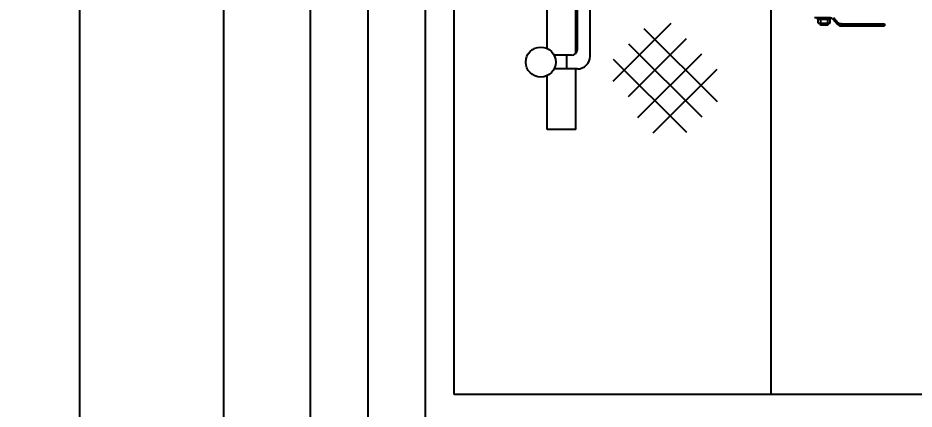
# Model space of a CAD drawing. Extents: x -59142 to 322364, y -122476 to 91021.
# Drawn here: x -14442 to -12886, y 61697 to 62375 of the extents above; entities that cross this region are included whole.
import ezdxf

# ---------------------------------------------------------------- set-up
doc = ezdxf.new("R2010")
doc.units = 0
doc.header["$LTSCALE"] = 1000
doc.header["$MEASUREMENT"] = 0
doc.layers.add('EQUIPMENT', color=171, linetype='Continuous')
doc.styles.get("Standard").update_dxf_attribs({"font": 'gbenor.shx', "bigfont": 'gbcbig.shx'})
doc.dimstyles.get("Standard").update_dxf_attribs({"dimscale": 100, "dimtxt": 3.5, "dimasz": 1, "dimexe": 2.5, "dimexo": 3, "dimgap": 1.5, "dimtad": 1, "dimdec": 0, "dimzin": 0, "dimdsep": 46, "dimtxsty": 'Standard', "dimblk": 'ARCHTICK', "dimcen": 0.09, "dimadec": 0, "dimazin": 0, "dimtfac": 1, "dimtdec": 0, "dimtix": 1, "dimtmove": 2, "dimatfit": 3, "dimfxl": 1, "dimtolj": 1, "dimtzin": 0, "dimarcsym": 0})

# ---------------------------------------------------------------- blocks, each defined once
blk = doc.blocks.new('A$C057769C0')
at = {"layer": 'EQUIPMENT', "linetype": 'Continuous'}
for p, q in [((6950, 1299.5), (6950, 9599.5)), ((7550, 1349.5), (7550, 5749.5)), ((7000, 1349.5), (7000, 4999.5)), ((7213.5, 1948.5), (7213.5, 3904.5)), ((7235.5, 1936.5), (7235.5, 3916.5)), ((7211, 1941.9), (7211, 2315.5)), ((7161, 1950.1), (7161, 2016.8)), ((7203.5, 1938.5), (7173.1, 1938.5)), ((7195, 1914.5), (7195, 1938.5)), ((7213.5, 1914.5), (7173.1, 1914.5)), ((7211, 1809.5), (7211, 1914.5)), ((7161, 1809.5), (7161, 1903)), ((7211, 1809.5), (7161, 1809.5)), ((9100, 1349.5), (7000, 1349.5))]:
    blk.add_line(p, q, dxfattribs=at)
at = {"layer": 'EQUIPMENT', "ltscale": 8}
for p, q in [((7275.8, 1893.4), (7376.4, 1993.9)), ((7653, 2003.1), (7625.2, 2003.1)), ((7630.5, 2000.9), (7630.5, 2003.1)), ((7630.5, 2000.9), (7653.4, 2000.9)), ((7631.6, 1994), (7631.6, 2000.9)), ((7631.6, 1994), (7652.3, 1994)), ((7635.1, 1991.5), (7635.1, 1994)), ((7635.1, 1991.5), (7648.9, 1991.5)), ((7635.1, 1991.5), (7636, 1990.8)), ((7635.8, 1994), (7635.8, 2000.9)), ((7636, 1990.8), (7636, 1994)), ((7636, 1990.8), (7648, 1990.8)), ((7648, 1990.8), (7648, 1994)), ((7648.9, 1991.5), (7648, 1990.8)), ((7648.2, 1994), (7648.2, 2000.9)), ((7648.9, 1991.5), (7648.9, 1994)), ((7652.3, 1994), (7652.3, 2000.9)), ((7653.4, 2000.9), (7653.4, 2003.1)), ((7656.7, 2001.4), (7664.9, 1992.3)), ((7657.9, 2003.7), (7666.4, 1994.3)), ((7671.9, 1992.7), (7670.1, 1992.7)), ((7671.9, 1988.5), (7671.9, 1993.5)), ((7671.9, 1992.7), (7746.5, 1992.7)), ((7328.9, 1984.8), (7455.9, 1857.8)), ((7671.9, 1989.4), (7671.3, 1989.4)), ((7671.9, 1989.3), (7746.5, 1989.3)), ((7302.3, 1866.9), (7402.9, 1967.4)), ((7302.3, 1958.3), (7429.4, 1831.2)), ((7275.8, 1931.8), (7402.9, 1804.7)), ((7318.6, 1830.1), (7429.4, 1940.9)), ((7345.1, 1803.6), (7455.9, 1914.4))]:
    blk.add_line(p, q, dxfattribs=at)
at = {"layer": 'EQUIPMENT'}
blk.add_line((7746.5, 1992.7), (7746.5, 1989.3), dxfattribs=at)
at = {"layer": 'EQUIPMENT', "ltscale": 0.5}
blk.add_lwpolyline([(6850, 500), (9950, 500), (9950, 15399.5), (6850, 15399.5), (6850, 500)], dxfattribs=at)
at = {"layer": 'EQUIPMENT', "linetype": 'Continuous'}
blk.add_circle((7150, 1926.5), 26, dxfattribs=at)
at = {"layer": 'EQUIPMENT', "ltscale": 8}
for centre, radius, start, end in [((7653, 1998.1), 4.97, 42.0953, 90), ((7671.3, 1997.7), 8.29, 222.0953, 270), ((7670.1, 1997.7), 4.97, 222.0953, 270)]:
    blk.add_arc(centre, radius, start, end, dxfattribs=at)
at = {"layer": 'EQUIPMENT', "linetype": 'Continuous'}
for centre, radius in [((7203.5, 1948.5), 10), ((7213.5, 1936.5), 22)]:
    blk.add_arc(centre, radius, 270, 0, dxfattribs=at)
blk = doc.blocks.new('_ArchTick')
at = {"color": 0, "linetype": 'ByBlock', "const_width": 0.4}
blk.add_lwpolyline([(-0.5, -0.5), (0.5, 0.5)], dxfattribs=at)
blk = doc.blocks.new('*D1609')
at = {"color": 0, "lineweight": -2, "transparency": 16777216}
for p, q in [((-14334.3, 26922.1), (-14334.3, 81872.1)), ((-9984.3, 26922.1), (-9984.3, 81872.1)), ((-14334.3, 81622.1), (-9984.3, 81622.1))]:
    blk.add_line(p, q, dxfattribs=at)
at = {"layer": 'Defpoints', "color": 0, "transparency": 16777216}
for p in [(-9984.3, 81622.1), (-14334.3, 26622.1), (-9984.3, 26622.1)]:
    blk.add_point(p, dxfattribs=at)
at = {"color": 0, "lineweight": -2, "transparency": 16777216, "xscale": 100, "yscale": 100, "zscale": 100, "rotation": 180}
blk.add_blockref('_ArchTick', (-14334.3, 81622.1), dxfattribs=at)
at = {"color": 0, "lineweight": -2, "transparency": 16777216, "xscale": 100, "yscale": 100, "zscale": 100}
blk.add_blockref('_ArchTick', (-9984.3, 81622.1), dxfattribs=at)
at = {"color": 0, "transparency": 16777216, "insert": (-12159.3, 81947.1), "char_height": 350, "attachment_point": 5}
blk.add_mtext('\\A1;4350', dxfattribs=at)

msp = doc.modelspace()

# ---------------------------------------------------------------- linework, layer by layer
at = {"layer": 'EQUIPMENT', "color": 251}
msp.add_lwpolyline([(-11284.3, 60872.1), (-11134.3, 60872.1), (-11134.3, 60622.1), (-14084.3, 60622.1), (-14084.3, 75871.6), (-18784.7, 75871.6), (-18784.7, 75222.1), (-20134.3, 75222.1), (-20134.3, 76172.1), (-19984.3, 76172.1), (-19984.3, 75372.1), (-18934.7, 75372.1), (-18934.7, 76172.1), (-18784.7, 76172.1), (-18784.7, 76021.6), (-11134.3, 76021.6), (-11134.3, 75771.6), (-11284.3, 75771.6), (-11284.3, 75871.6), (-13934.3, 75871.6), (-13934.3, 60772.1), (-11284.3, 60772.1), (-11284.3, 60872.1)], dxfattribs=at)

# ---------------------------------------------------------------- block references
at = {"layer": 'EQUIPMENT'}
msp.add_blockref('A$C057769C0', (-20684.3, 60372.1), dxfattribs=at)

# ---------------------------------------------------------------- dimensions: what is measured, and where the dimension line sits
dim = msp.add_linear_dim(base=(-9984.3, 81622.1), p1=(-14334.3, 26622.1), p2=(-9984.3, 26622.1), dimstyle='Standard', override={"dimarcsym": 1})
dim.commit()
dim.dimension.update_dxf_attribs({"geometry": '*D1609', "text_midpoint": (-12159.3, 81947.1)})

doc.saveas('drawing.dxf')
